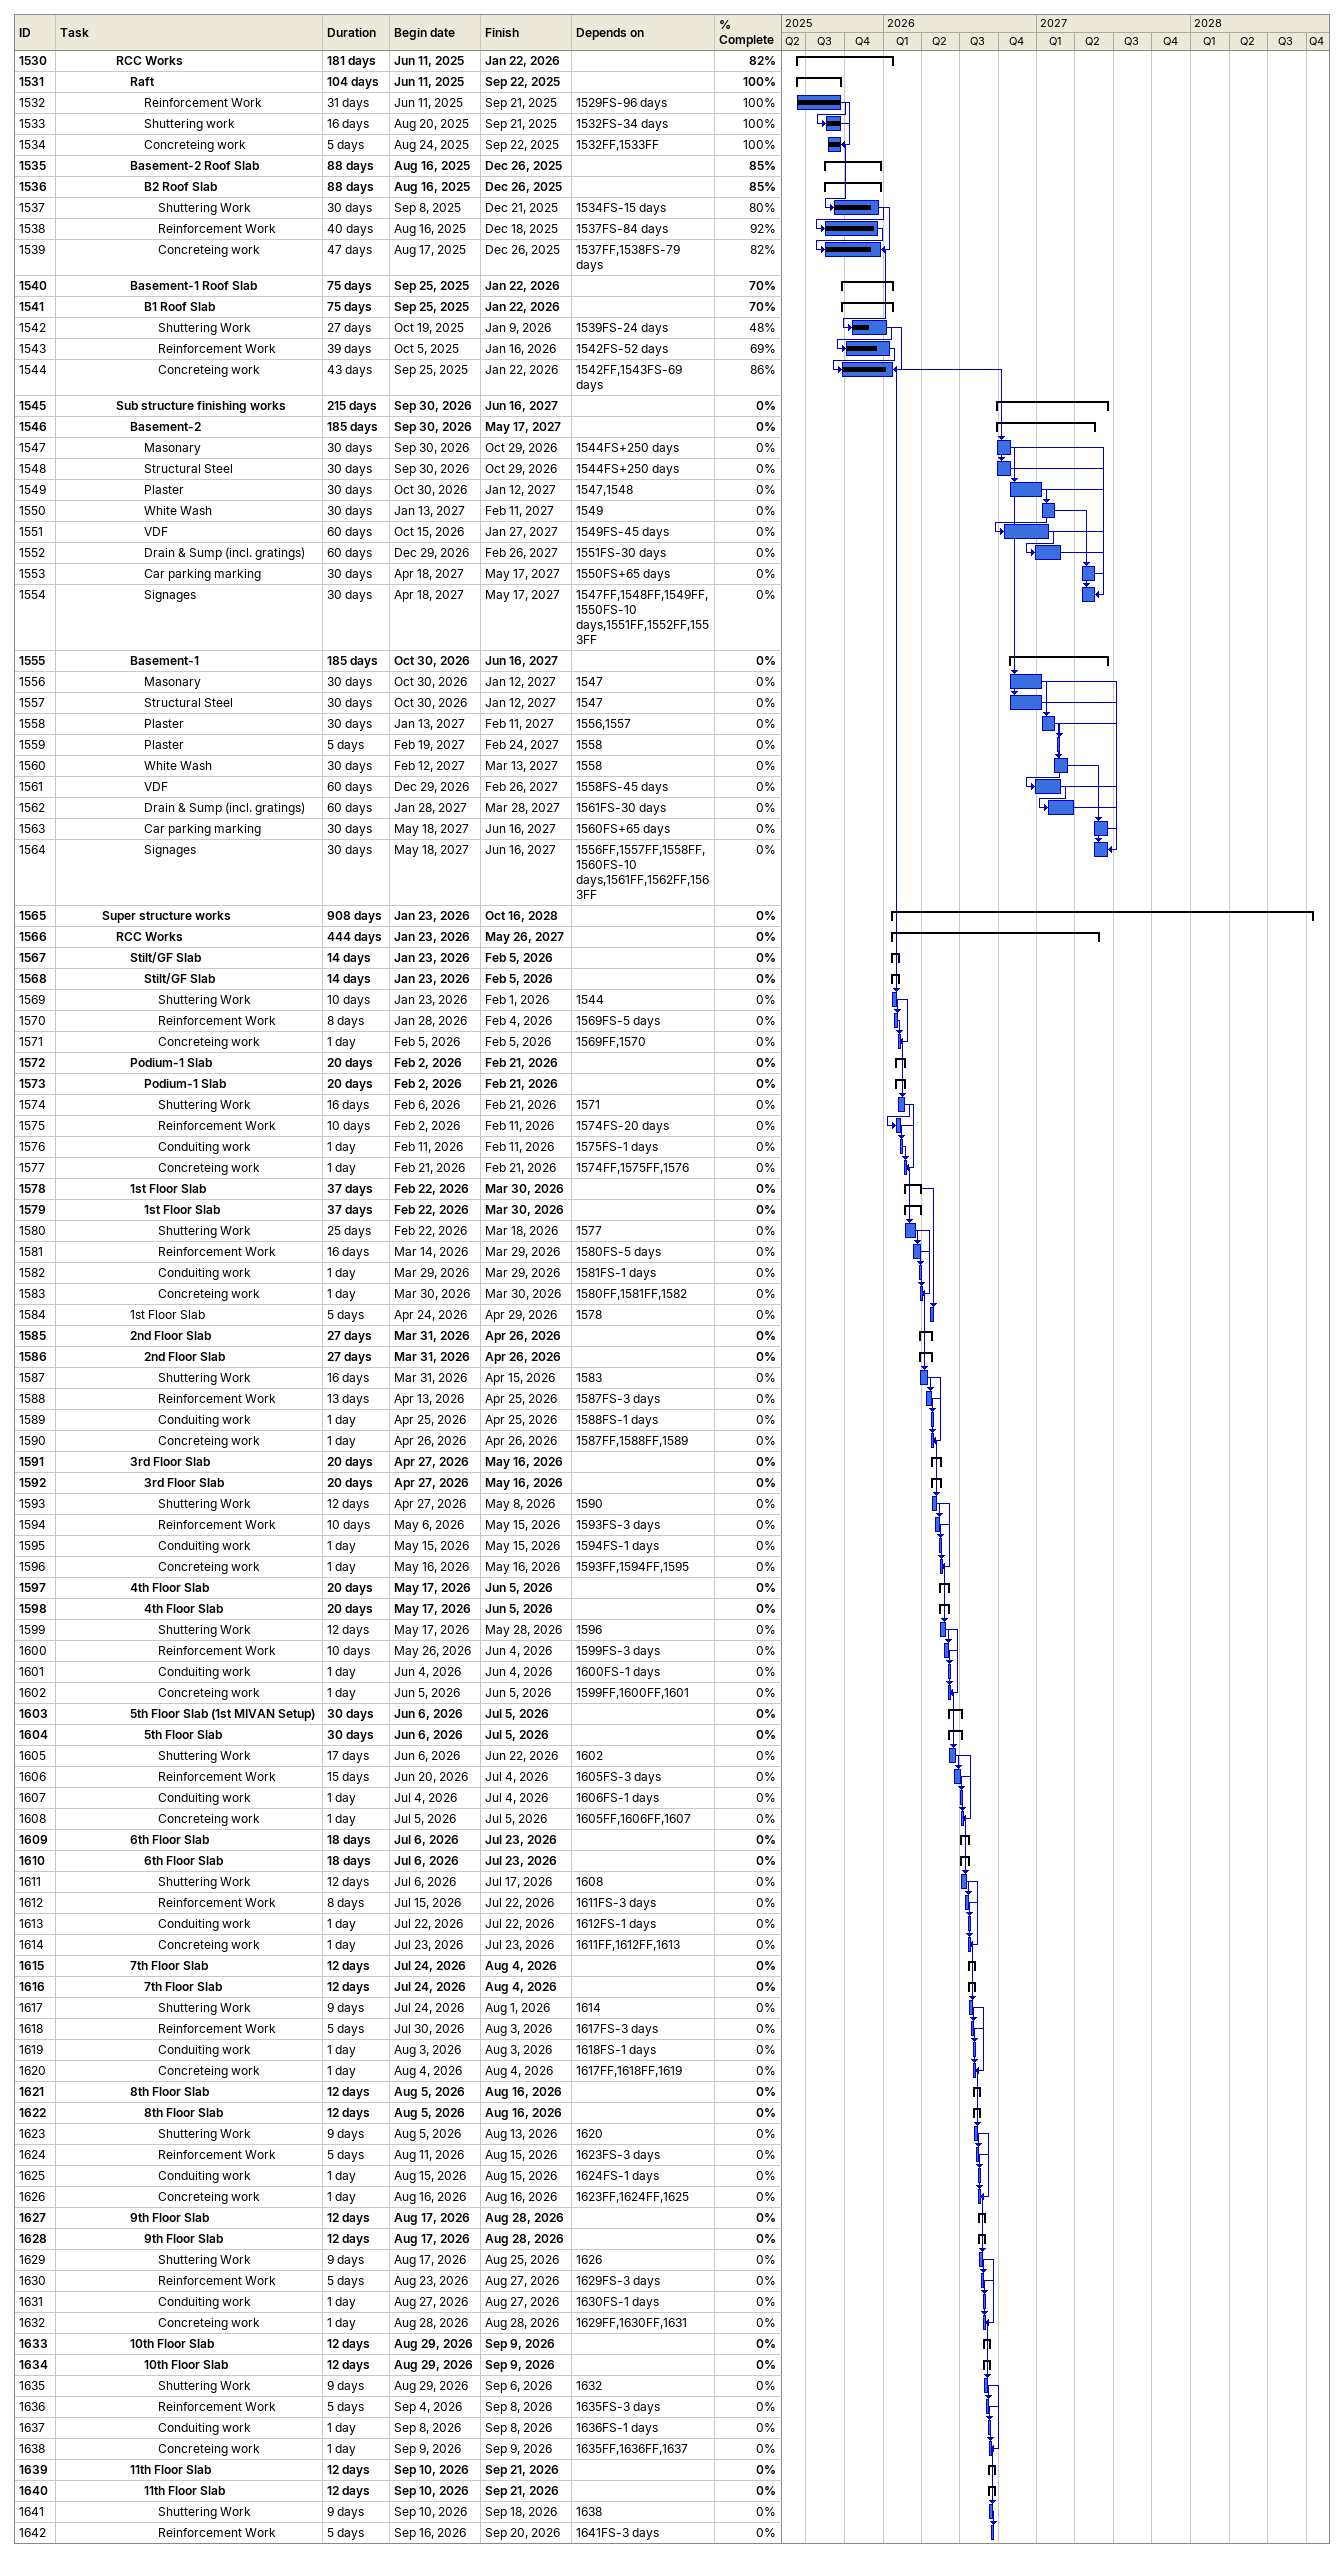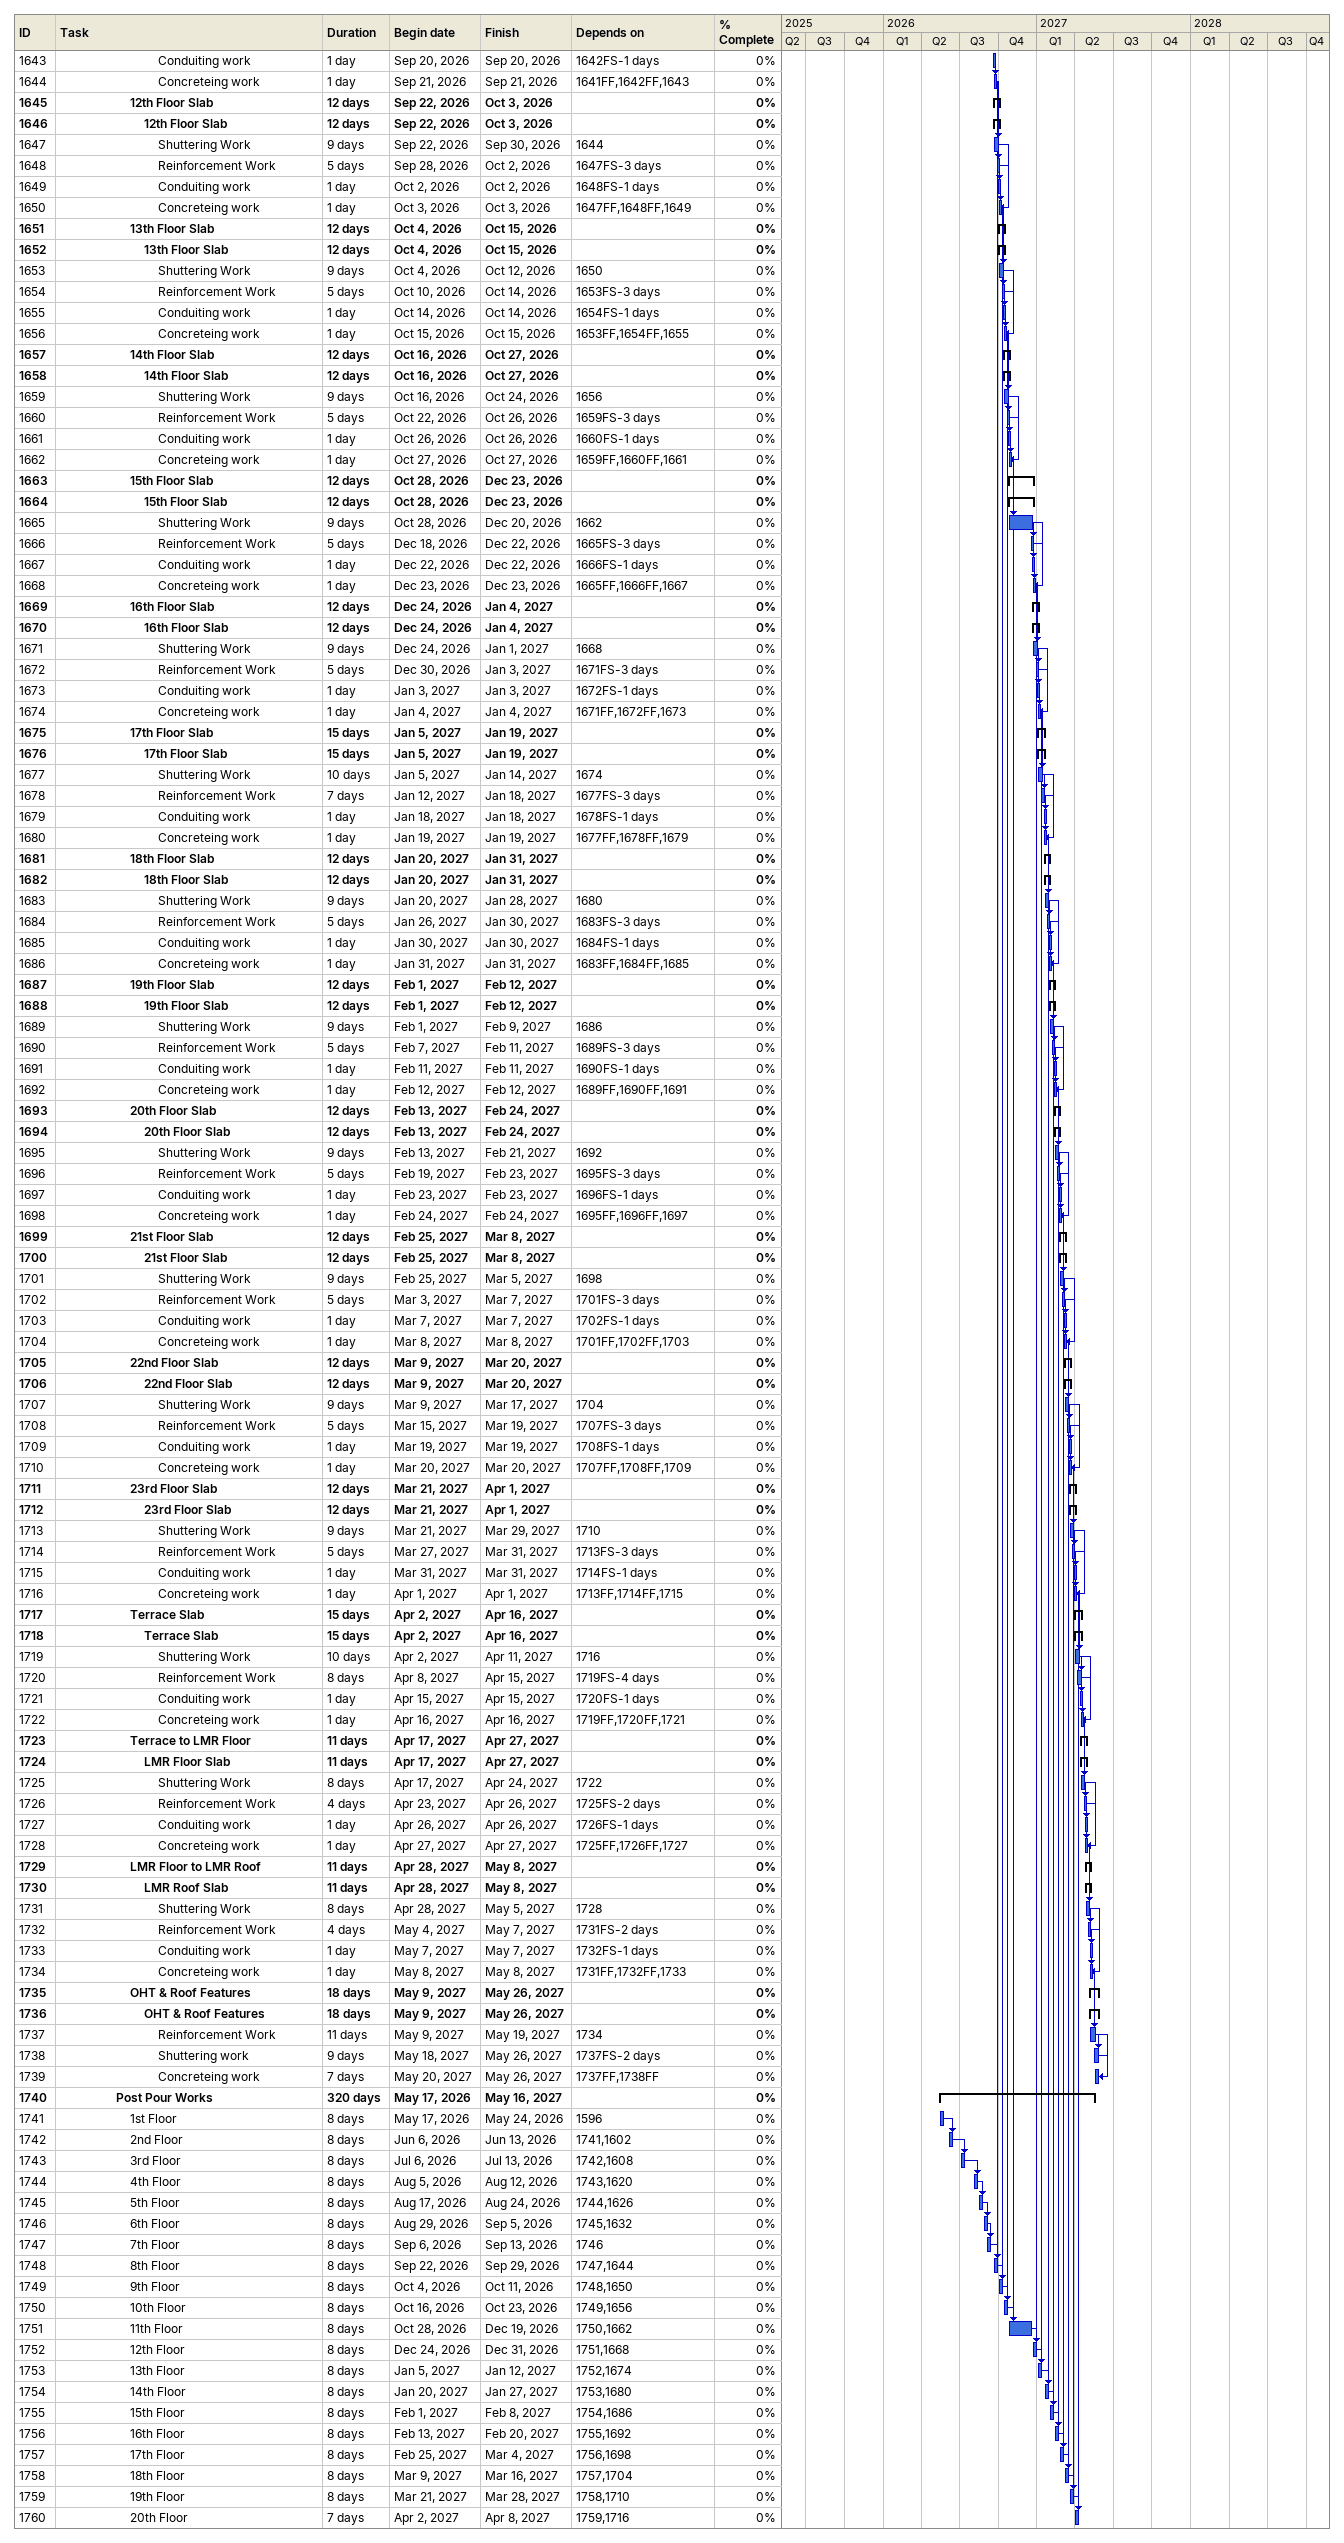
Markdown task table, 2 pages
| ID | Level | Task | Duration | Start | Finish | Predecessors | % complete |
|---|---|---|---|---|---|---|---|
| 1530 | 5 | **RCC Works** | 181d | 2025-06-11 | 2026-01-22 |  | 82 |
| 1531 | 6 | **Raft** | 104d | 2025-06-11 | 2025-09-22 |  | 100 |
| 1532 | 7 | Reinforcement Work | 31d | 2025-06-11 | 2025-09-21 | 1529FS-96d | 100 |
| 1533 | 7 | Shuttering work | 16d | 2025-08-20 | 2025-09-21 | 1532FS-34d | 100 |
| 1534 | 7 | Concreteing work | 5d | 2025-08-24 | 2025-09-22 | 1532FF, 1533FF | 100 |
| 1535 | 6 | **Basement-2 Roof Slab** | 88d | 2025-08-16 | 2025-12-26 |  | 85 |
| 1536 | 7 | **B2 Roof Slab** | 88d | 2025-08-16 | 2025-12-26 |  | 85 |
| 1537 | 8 | Shuttering Work | 30d | 2025-09-08 | 2025-12-21 | 1534FS-15d | 80 |
| 1538 | 8 | Reinforcement Work | 40d | 2025-08-16 | 2025-12-18 | 1537FS-84d | 92 |
| 1539 | 8 | Concreteing work | 47d | 2025-08-17 | 2025-12-26 | 1537FF, 1538FS-79d | 82 |
| 1540 | 6 | **Basement-1 Roof Slab** | 75d | 2025-09-25 | 2026-01-22 |  | 70 |
| 1541 | 7 | **B1 Roof Slab** | 75d | 2025-09-25 | 2026-01-22 |  | 70 |
| 1542 | 8 | Shuttering Work | 27d | 2025-10-19 | 2026-01-09 | 1539FS-24d | 48 |
| 1543 | 8 | Reinforcement Work | 39d | 2025-10-05 | 2026-01-16 | 1542FS-52d | 69 |
| 1544 | 8 | Concreteing work | 43d | 2025-09-25 | 2026-01-22 | 1542FF, 1543FS-69d | 86 |
| 1545 | 5 | **Sub structure finishing works** | 215d | 2026-09-30 | 2027-06-16 |  | 0 |
| 1546 | 6 | **Basement-2** | 185d | 2026-09-30 | 2027-05-17 |  | 0 |
| 1547 | 7 | Masonary | 30d | 2026-09-30 | 2026-10-29 | 1544FS+250d | 0 |
| 1548 | 7 | Structural Steel | 30d | 2026-09-30 | 2026-10-29 | 1544FS+250d | 0 |
| 1549 | 7 | Plaster | 30d | 2026-10-30 | 2027-01-12 | 1547, 1548 | 0 |
| 1550 | 7 | White Wash | 30d | 2027-01-13 | 2027-02-11 | 1549 | 0 |
| 1551 | 7 | VDF | 60d | 2026-10-15 | 2027-01-27 | 1549FS-45d | 0 |
| 1552 | 7 | Drain & Sump (incl. gratings) | 60d | 2026-12-29 | 2027-02-26 | 1551FS-30d | 0 |
| 1553 | 7 | Car parking marking | 30d | 2027-04-18 | 2027-05-17 | 1550FS+65d | 0 |
| 1554 | 7 | Signages | 30d | 2027-04-18 | 2027-05-17 | 1547FF, 1548FF, 1549FF, 1550FS-10d, 1551FF, 1552FF, 1553FF | 0 |
| 1555 | 6 | **Basement-1** | 185d | 2026-10-30 | 2027-06-16 |  | 0 |
| 1556 | 7 | Masonary | 30d | 2026-10-30 | 2027-01-12 | 1547 | 0 |
| 1557 | 7 | Structural Steel | 30d | 2026-10-30 | 2027-01-12 | 1547 | 0 |
| 1558 | 7 | Plaster | 30d | 2027-01-13 | 2027-02-11 | 1556, 1557 | 0 |
| 1559 | 7 | Plaster | 5d | 2027-02-19 | 2027-02-24 | 1558 | 0 |
| 1560 | 7 | White Wash | 30d | 2027-02-12 | 2027-03-13 | 1558 | 0 |
| 1561 | 7 | VDF | 60d | 2026-12-29 | 2027-02-26 | 1558FS-45d | 0 |
| 1562 | 7 | Drain & Sump (incl. gratings) | 60d | 2027-01-28 | 2027-03-28 | 1561FS-30d | 0 |
| 1563 | 7 | Car parking marking | 30d | 2027-05-18 | 2027-06-16 | 1560FS+65d | 0 |
| 1564 | 7 | Signages | 30d | 2027-05-18 | 2027-06-16 | 1556FF, 1557FF, 1558FF, 1560FS-10d, 1561FF, 1562FF, 1563FF | 0 |
| 1565 | 4 | **Super structure works** | 908d | 2026-01-23 | 2028-10-16 |  | 0 |
| 1566 | 5 | **RCC Works** | 444d | 2026-01-23 | 2027-05-26 |  | 0 |
| 1567 | 6 | **Stilt/GF Slab** | 14d | 2026-01-23 | 2026-02-05 |  | 0 |
| 1568 | 7 | **Stilt/GF Slab** | 14d | 2026-01-23 | 2026-02-05 |  | 0 |
| 1569 | 8 | Shuttering Work | 10d | 2026-01-23 | 2026-02-01 | 1544 | 0 |
| 1570 | 8 | Reinforcement Work | 8d | 2026-01-28 | 2026-02-04 | 1569FS-5d | 0 |
| 1571 | 8 | Concreteing work | 1d | 2026-02-05 | 2026-02-05 | 1569FF, 1570 | 0 |
| 1572 | 6 | **Podium-1 Slab** | 20d | 2026-02-02 | 2026-02-21 |  | 0 |
| 1573 | 7 | **Podium-1 Slab** | 20d | 2026-02-02 | 2026-02-21 |  | 0 |
| 1574 | 8 | Shuttering Work | 16d | 2026-02-06 | 2026-02-21 | 1571 | 0 |
| 1575 | 8 | Reinforcement Work | 10d | 2026-02-02 | 2026-02-11 | 1574FS-20d | 0 |
| 1576 | 8 | Conduiting work | 1d | 2026-02-11 | 2026-02-11 | 1575FS-1d | 0 |
| 1577 | 8 | Concreteing work | 1d | 2026-02-21 | 2026-02-21 | 1574FF, 1575FF, 1576 | 0 |
| 1578 | 6 | **1st Floor Slab** | 37d | 2026-02-22 | 2026-03-30 |  | 0 |
| 1579 | 7 | **1st Floor Slab** | 37d | 2026-02-22 | 2026-03-30 |  | 0 |
| 1580 | 8 | Shuttering Work | 25d | 2026-02-22 | 2026-03-18 | 1577 | 0 |
| 1581 | 8 | Reinforcement Work | 16d | 2026-03-14 | 2026-03-29 | 1580FS-5d | 0 |
| 1582 | 8 | Conduiting work | 1d | 2026-03-29 | 2026-03-29 | 1581FS-1d | 0 |
| 1583 | 8 | Concreteing work | 1d | 2026-03-30 | 2026-03-30 | 1580FF, 1581FF, 1582 | 0 |
| 1584 | 6 | 1st Floor Slab | 5d | 2026-04-24 | 2026-04-29 | 1578 | 0 |
| 1585 | 6 | **2nd Floor Slab** | 27d | 2026-03-31 | 2026-04-26 |  | 0 |
| 1586 | 7 | **2nd Floor Slab** | 27d | 2026-03-31 | 2026-04-26 |  | 0 |
| 1587 | 8 | Shuttering Work | 16d | 2026-03-31 | 2026-04-15 | 1583 | 0 |
| 1588 | 8 | Reinforcement Work | 13d | 2026-04-13 | 2026-04-25 | 1587FS-3d | 0 |
| 1589 | 8 | Conduiting work | 1d | 2026-04-25 | 2026-04-25 | 1588FS-1d | 0 |
| 1590 | 8 | Concreteing work | 1d | 2026-04-26 | 2026-04-26 | 1587FF, 1588FF, 1589 | 0 |
| 1591 | 6 | **3rd Floor Slab** | 20d | 2026-04-27 | 2026-05-16 |  | 0 |
| 1592 | 7 | **3rd Floor Slab** | 20d | 2026-04-27 | 2026-05-16 |  | 0 |
| 1593 | 8 | Shuttering Work | 12d | 2026-04-27 | 2026-05-08 | 1590 | 0 |
| 1594 | 8 | Reinforcement Work | 10d | 2026-05-06 | 2026-05-15 | 1593FS-3d | 0 |
| 1595 | 8 | Conduiting work | 1d | 2026-05-15 | 2026-05-15 | 1594FS-1d | 0 |
| 1596 | 8 | Concreteing work | 1d | 2026-05-16 | 2026-05-16 | 1593FF, 1594FF, 1595 | 0 |
| 1597 | 6 | **4th Floor Slab** | 20d | 2026-05-17 | 2026-06-05 |  | 0 |
| 1598 | 7 | **4th Floor Slab** | 20d | 2026-05-17 | 2026-06-05 |  | 0 |
| 1599 | 8 | Shuttering Work | 12d | 2026-05-17 | 2026-05-28 | 1596 | 0 |
| 1600 | 8 | Reinforcement Work | 10d | 2026-05-26 | 2026-06-04 | 1599FS-3d | 0 |
| 1601 | 8 | Conduiting work | 1d | 2026-06-04 | 2026-06-04 | 1600FS-1d | 0 |
| 1602 | 8 | Concreteing work | 1d | 2026-06-05 | 2026-06-05 | 1599FF, 1600FF, 1601 | 0 |
| 1603 | 6 | **5th Floor Slab (1st MIVAN Setup)** | 30d | 2026-06-06 | 2026-07-05 |  | 0 |
| 1604 | 7 | **5th Floor Slab** | 30d | 2026-06-06 | 2026-07-05 |  | 0 |
| 1605 | 8 | Shuttering Work | 17d | 2026-06-06 | 2026-06-22 | 1602 | 0 |
| 1606 | 8 | Reinforcement Work | 15d | 2026-06-20 | 2026-07-04 | 1605FS-3d | 0 |
| 1607 | 8 | Conduiting work | 1d | 2026-07-04 | 2026-07-04 | 1606FS-1d | 0 |
| 1608 | 8 | Concreteing work | 1d | 2026-07-05 | 2026-07-05 | 1605FF, 1606FF, 1607 | 0 |
| 1609 | 6 | **6th Floor Slab** | 18d | 2026-07-06 | 2026-07-23 |  | 0 |
| 1610 | 7 | **6th Floor Slab** | 18d | 2026-07-06 | 2026-07-23 |  | 0 |
| 1611 | 8 | Shuttering Work | 12d | 2026-07-06 | 2026-07-17 | 1608 | 0 |
| 1612 | 8 | Reinforcement Work | 8d | 2026-07-15 | 2026-07-22 | 1611FS-3d | 0 |
| 1613 | 8 | Conduiting work | 1d | 2026-07-22 | 2026-07-22 | 1612FS-1d | 0 |
| 1614 | 8 | Concreteing work | 1d | 2026-07-23 | 2026-07-23 | 1611FF, 1612FF, 1613 | 0 |
| 1615 | 6 | **7th Floor Slab** | 12d | 2026-07-24 | 2026-08-04 |  | 0 |
| 1616 | 7 | **7th Floor Slab** | 12d | 2026-07-24 | 2026-08-04 |  | 0 |
| 1617 | 8 | Shuttering Work | 9d | 2026-07-24 | 2026-08-01 | 1614 | 0 |
| 1618 | 8 | Reinforcement Work | 5d | 2026-07-30 | 2026-08-03 | 1617FS-3d | 0 |
| 1619 | 8 | Conduiting work | 1d | 2026-08-03 | 2026-08-03 | 1618FS-1d | 0 |
| 1620 | 8 | Concreteing work | 1d | 2026-08-04 | 2026-08-04 | 1617FF, 1618FF, 1619 | 0 |
| 1621 | 6 | **8th Floor Slab** | 12d | 2026-08-05 | 2026-08-16 |  | 0 |
| 1622 | 7 | **8th Floor Slab** | 12d | 2026-08-05 | 2026-08-16 |  | 0 |
| 1623 | 8 | Shuttering Work | 9d | 2026-08-05 | 2026-08-13 | 1620 | 0 |
| 1624 | 8 | Reinforcement Work | 5d | 2026-08-11 | 2026-08-15 | 1623FS-3d | 0 |
| 1625 | 8 | Conduiting work | 1d | 2026-08-15 | 2026-08-15 | 1624FS-1d | 0 |
| 1626 | 8 | Concreteing work | 1d | 2026-08-16 | 2026-08-16 | 1623FF, 1624FF, 1625 | 0 |
| 1627 | 6 | **9th Floor Slab** | 12d | 2026-08-17 | 2026-08-28 |  | 0 |
| 1628 | 7 | **9th Floor Slab** | 12d | 2026-08-17 | 2026-08-28 |  | 0 |
| 1629 | 8 | Shuttering Work | 9d | 2026-08-17 | 2026-08-25 | 1626 | 0 |
| 1630 | 8 | Reinforcement Work | 5d | 2026-08-23 | 2026-08-27 | 1629FS-3d | 0 |
| 1631 | 8 | Conduiting work | 1d | 2026-08-27 | 2026-08-27 | 1630FS-1d | 0 |
| 1632 | 8 | Concreteing work | 1d | 2026-08-28 | 2026-08-28 | 1629FF, 1630FF, 1631 | 0 |
| 1633 | 6 | **10th Floor Slab** | 12d | 2026-08-29 | 2026-09-09 |  | 0 |
| 1634 | 7 | **10th Floor Slab** | 12d | 2026-08-29 | 2026-09-09 |  | 0 |
| 1635 | 8 | Shuttering Work | 9d | 2026-08-29 | 2026-09-06 | 1632 | 0 |
| 1636 | 8 | Reinforcement Work | 5d | 2026-09-04 | 2026-09-08 | 1635FS-3d | 0 |
| 1637 | 8 | Conduiting work | 1d | 2026-09-08 | 2026-09-08 | 1636FS-1d | 0 |
| 1638 | 8 | Concreteing work | 1d | 2026-09-09 | 2026-09-09 | 1635FF, 1636FF, 1637 | 0 |
| 1639 | 6 | **11th Floor Slab** | 12d | 2026-09-10 | 2026-09-21 |  | 0 |
| 1640 | 7 | **11th Floor Slab** | 12d | 2026-09-10 | 2026-09-21 |  | 0 |
| 1641 | 8 | Shuttering Work | 9d | 2026-09-10 | 2026-09-18 | 1638 | 0 |
| 1642 | 8 | Reinforcement Work | 5d | 2026-09-16 | 2026-09-20 | 1641FS-3d | 0 |
| 1643 | 8 | Conduiting work | 1d | 2026-09-20 | 2026-09-20 | 1642FS-1d | 0 |
| 1644 | 8 | Concreteing work | 1d | 2026-09-21 | 2026-09-21 | 1641FF, 1642FF, 1643 | 0 |
| 1645 | 6 | **12th Floor Slab** | 12d | 2026-09-22 | 2026-10-03 |  | 0 |
| 1646 | 7 | **12th Floor Slab** | 12d | 2026-09-22 | 2026-10-03 |  | 0 |
| 1647 | 8 | Shuttering Work | 9d | 2026-09-22 | 2026-09-30 | 1644 | 0 |
| 1648 | 8 | Reinforcement Work | 5d | 2026-09-28 | 2026-10-02 | 1647FS-3d | 0 |
| 1649 | 8 | Conduiting work | 1d | 2026-10-02 | 2026-10-02 | 1648FS-1d | 0 |
| 1650 | 8 | Concreteing work | 1d | 2026-10-03 | 2026-10-03 | 1647FF, 1648FF, 1649 | 0 |
| 1651 | 6 | **13th Floor Slab** | 12d | 2026-10-04 | 2026-10-15 |  | 0 |
| 1652 | 7 | **13th Floor Slab** | 12d | 2026-10-04 | 2026-10-15 |  | 0 |
| 1653 | 8 | Shuttering Work | 9d | 2026-10-04 | 2026-10-12 | 1650 | 0 |
| 1654 | 8 | Reinforcement Work | 5d | 2026-10-10 | 2026-10-14 | 1653FS-3d | 0 |
| 1655 | 8 | Conduiting work | 1d | 2026-10-14 | 2026-10-14 | 1654FS-1d | 0 |
| 1656 | 8 | Concreteing work | 1d | 2026-10-15 | 2026-10-15 | 1653FF, 1654FF, 1655 | 0 |
| 1657 | 6 | **14th Floor Slab** | 12d | 2026-10-16 | 2026-10-27 |  | 0 |
| 1658 | 7 | **14th Floor Slab** | 12d | 2026-10-16 | 2026-10-27 |  | 0 |
| 1659 | 8 | Shuttering Work | 9d | 2026-10-16 | 2026-10-24 | 1656 | 0 |
| 1660 | 8 | Reinforcement Work | 5d | 2026-10-22 | 2026-10-26 | 1659FS-3d | 0 |
| 1661 | 8 | Conduiting work | 1d | 2026-10-26 | 2026-10-26 | 1660FS-1d | 0 |
| 1662 | 8 | Concreteing work | 1d | 2026-10-27 | 2026-10-27 | 1659FF, 1660FF, 1661 | 0 |
| 1663 | 6 | **15th Floor Slab** | 12d | 2026-10-28 | 2026-12-23 |  | 0 |
| 1664 | 7 | **15th Floor Slab** | 12d | 2026-10-28 | 2026-12-23 |  | 0 |
| 1665 | 8 | Shuttering Work | 9d | 2026-10-28 | 2026-12-20 | 1662 | 0 |
| 1666 | 8 | Reinforcement Work | 5d | 2026-12-18 | 2026-12-22 | 1665FS-3d | 0 |
| 1667 | 8 | Conduiting work | 1d | 2026-12-22 | 2026-12-22 | 1666FS-1d | 0 |
| 1668 | 8 | Concreteing work | 1d | 2026-12-23 | 2026-12-23 | 1665FF, 1666FF, 1667 | 0 |
| 1669 | 6 | **16th Floor Slab** | 12d | 2026-12-24 | 2027-01-04 |  | 0 |
| 1670 | 7 | **16th Floor Slab** | 12d | 2026-12-24 | 2027-01-04 |  | 0 |
| 1671 | 8 | Shuttering Work | 9d | 2026-12-24 | 2027-01-01 | 1668 | 0 |
| 1672 | 8 | Reinforcement Work | 5d | 2026-12-30 | 2027-01-03 | 1671FS-3d | 0 |
| 1673 | 8 | Conduiting work | 1d | 2027-01-03 | 2027-01-03 | 1672FS-1d | 0 |
| 1674 | 8 | Concreteing work | 1d | 2027-01-04 | 2027-01-04 | 1671FF, 1672FF, 1673 | 0 |
| 1675 | 6 | **17th Floor Slab** | 15d | 2027-01-05 | 2027-01-19 |  | 0 |
| 1676 | 7 | **17th Floor Slab** | 15d | 2027-01-05 | 2027-01-19 |  | 0 |
| 1677 | 8 | Shuttering Work | 10d | 2027-01-05 | 2027-01-14 | 1674 | 0 |
| 1678 | 8 | Reinforcement Work | 7d | 2027-01-12 | 2027-01-18 | 1677FS-3d | 0 |
| 1679 | 8 | Conduiting work | 1d | 2027-01-18 | 2027-01-18 | 1678FS-1d | 0 |
| 1680 | 8 | Concreteing work | 1d | 2027-01-19 | 2027-01-19 | 1677FF, 1678FF, 1679 | 0 |
| 1681 | 6 | **18th Floor Slab** | 12d | 2027-01-20 | 2027-01-31 |  | 0 |
| 1682 | 7 | **18th Floor Slab** | 12d | 2027-01-20 | 2027-01-31 |  | 0 |
| 1683 | 8 | Shuttering Work | 9d | 2027-01-20 | 2027-01-28 | 1680 | 0 |
| 1684 | 8 | Reinforcement Work | 5d | 2027-01-26 | 2027-01-30 | 1683FS-3d | 0 |
| 1685 | 8 | Conduiting work | 1d | 2027-01-30 | 2027-01-30 | 1684FS-1d | 0 |
| 1686 | 8 | Concreteing work | 1d | 2027-01-31 | 2027-01-31 | 1683FF, 1684FF, 1685 | 0 |
| 1687 | 6 | **19th Floor Slab** | 12d | 2027-02-01 | 2027-02-12 |  | 0 |
| 1688 | 7 | **19th Floor Slab** | 12d | 2027-02-01 | 2027-02-12 |  | 0 |
| 1689 | 8 | Shuttering Work | 9d | 2027-02-01 | 2027-02-09 | 1686 | 0 |
| 1690 | 8 | Reinforcement Work | 5d | 2027-02-07 | 2027-02-11 | 1689FS-3d | 0 |
| 1691 | 8 | Conduiting work | 1d | 2027-02-11 | 2027-02-11 | 1690FS-1d | 0 |
| 1692 | 8 | Concreteing work | 1d | 2027-02-12 | 2027-02-12 | 1689FF, 1690FF, 1691 | 0 |
| 1693 | 6 | **20th Floor Slab** | 12d | 2027-02-13 | 2027-02-24 |  | 0 |
| 1694 | 7 | **20th Floor Slab** | 12d | 2027-02-13 | 2027-02-24 |  | 0 |
| 1695 | 8 | Shuttering Work | 9d | 2027-02-13 | 2027-02-21 | 1692 | 0 |
| 1696 | 8 | Reinforcement Work | 5d | 2027-02-19 | 2027-02-23 | 1695FS-3d | 0 |
| 1697 | 8 | Conduiting work | 1d | 2027-02-23 | 2027-02-23 | 1696FS-1d | 0 |
| 1698 | 8 | Concreteing work | 1d | 2027-02-24 | 2027-02-24 | 1695FF, 1696FF, 1697 | 0 |
| 1699 | 6 | **21st Floor Slab** | 12d | 2027-02-25 | 2027-03-08 |  | 0 |
| 1700 | 7 | **21st Floor Slab** | 12d | 2027-02-25 | 2027-03-08 |  | 0 |
| 1701 | 8 | Shuttering Work | 9d | 2027-02-25 | 2027-03-05 | 1698 | 0 |
| 1702 | 8 | Reinforcement Work | 5d | 2027-03-03 | 2027-03-07 | 1701FS-3d | 0 |
| 1703 | 8 | Conduiting work | 1d | 2027-03-07 | 2027-03-07 | 1702FS-1d | 0 |
| 1704 | 8 | Concreteing work | 1d | 2027-03-08 | 2027-03-08 | 1701FF, 1702FF, 1703 | 0 |
| 1705 | 6 | **22nd Floor Slab** | 12d | 2027-03-09 | 2027-03-20 |  | 0 |
| 1706 | 7 | **22nd Floor Slab** | 12d | 2027-03-09 | 2027-03-20 |  | 0 |
| 1707 | 8 | Shuttering Work | 9d | 2027-03-09 | 2027-03-17 | 1704 | 0 |
| 1708 | 8 | Reinforcement Work | 5d | 2027-03-15 | 2027-03-19 | 1707FS-3d | 0 |
| 1709 | 8 | Conduiting work | 1d | 2027-03-19 | 2027-03-19 | 1708FS-1d | 0 |
| 1710 | 8 | Concreteing work | 1d | 2027-03-20 | 2027-03-20 | 1707FF, 1708FF, 1709 | 0 |
| 1711 | 6 | **23rd Floor Slab** | 12d | 2027-03-21 | 2027-04-01 |  | 0 |
| 1712 | 7 | **23rd Floor Slab** | 12d | 2027-03-21 | 2027-04-01 |  | 0 |
| 1713 | 8 | Shuttering Work | 9d | 2027-03-21 | 2027-03-29 | 1710 | 0 |
| 1714 | 8 | Reinforcement Work | 5d | 2027-03-27 | 2027-03-31 | 1713FS-3d | 0 |
| 1715 | 8 | Conduiting work | 1d | 2027-03-31 | 2027-03-31 | 1714FS-1d | 0 |
| 1716 | 8 | Concreteing work | 1d | 2027-04-01 | 2027-04-01 | 1713FF, 1714FF, 1715 | 0 |
| 1717 | 6 | **Terrace Slab** | 15d | 2027-04-02 | 2027-04-16 |  | 0 |
| 1718 | 7 | **Terrace Slab** | 15d | 2027-04-02 | 2027-04-16 |  | 0 |
| 1719 | 8 | Shuttering Work | 10d | 2027-04-02 | 2027-04-11 | 1716 | 0 |
| 1720 | 8 | Reinforcement Work | 8d | 2027-04-08 | 2027-04-15 | 1719FS-4d | 0 |
| 1721 | 8 | Conduiting work | 1d | 2027-04-15 | 2027-04-15 | 1720FS-1d | 0 |
| 1722 | 8 | Concreteing work | 1d | 2027-04-16 | 2027-04-16 | 1719FF, 1720FF, 1721 | 0 |
| 1723 | 6 | **Terrace to LMR Floor** | 11d | 2027-04-17 | 2027-04-27 |  | 0 |
| 1724 | 7 | **LMR Floor Slab** | 11d | 2027-04-17 | 2027-04-27 |  | 0 |
| 1725 | 8 | Shuttering Work | 8d | 2027-04-17 | 2027-04-24 | 1722 | 0 |
| 1726 | 8 | Reinforcement Work | 4d | 2027-04-23 | 2027-04-26 | 1725FS-2d | 0 |
| 1727 | 8 | Conduiting work | 1d | 2027-04-26 | 2027-04-26 | 1726FS-1d | 0 |
| 1728 | 8 | Concreteing work | 1d | 2027-04-27 | 2027-04-27 | 1725FF, 1726FF, 1727 | 0 |
| 1729 | 6 | **LMR Floor to LMR Roof** | 11d | 2027-04-28 | 2027-05-08 |  | 0 |
| 1730 | 7 | **LMR Roof Slab** | 11d | 2027-04-28 | 2027-05-08 |  | 0 |
| 1731 | 8 | Shuttering Work | 8d | 2027-04-28 | 2027-05-05 | 1728 | 0 |
| 1732 | 8 | Reinforcement Work | 4d | 2027-05-04 | 2027-05-07 | 1731FS-2d | 0 |
| 1733 | 8 | Conduiting work | 1d | 2027-05-07 | 2027-05-07 | 1732FS-1d | 0 |
| 1734 | 8 | Concreteing work | 1d | 2027-05-08 | 2027-05-08 | 1731FF, 1732FF, 1733 | 0 |
| 1735 | 6 | **OHT & Roof Features** | 18d | 2027-05-09 | 2027-05-26 |  | 0 |
| 1736 | 7 | **OHT & Roof Features** | 18d | 2027-05-09 | 2027-05-26 |  | 0 |
| 1737 | 8 | Reinforcement Work | 11d | 2027-05-09 | 2027-05-19 | 1734 | 0 |
| 1738 | 8 | Shuttering work | 9d | 2027-05-18 | 2027-05-26 | 1737FS-2d | 0 |
| 1739 | 8 | Concreteing work | 7d | 2027-05-20 | 2027-05-26 | 1737FF, 1738FF | 0 |
| 1740 | 5 | **Post Pour Works** | 320d | 2026-05-17 | 2027-05-16 |  | 0 |
| 1741 | 6 | 1st Floor | 8d | 2026-05-17 | 2026-05-24 | 1596 | 0 |
| 1742 | 6 | 2nd Floor | 8d | 2026-06-06 | 2026-06-13 | 1741, 1602 | 0 |
| 1743 | 6 | 3rd Floor | 8d | 2026-07-06 | 2026-07-13 | 1742, 1608 | 0 |
| 1744 | 6 | 4th Floor | 8d | 2026-08-05 | 2026-08-12 | 1743, 1620 | 0 |
| 1745 | 6 | 5th Floor | 8d | 2026-08-17 | 2026-08-24 | 1744, 1626 | 0 |
| 1746 | 6 | 6th Floor | 8d | 2026-08-29 | 2026-09-05 | 1745, 1632 | 0 |
| 1747 | 6 | 7th Floor | 8d | 2026-09-06 | 2026-09-13 | 1746 | 0 |
| 1748 | 6 | 8th Floor | 8d | 2026-09-22 | 2026-09-29 | 1747, 1644 | 0 |
| 1749 | 6 | 9th Floor | 8d | 2026-10-04 | 2026-10-11 | 1748, 1650 | 0 |
| 1750 | 6 | 10th Floor | 8d | 2026-10-16 | 2026-10-23 | 1749, 1656 | 0 |
| 1751 | 6 | 11th Floor | 8d | 2026-10-28 | 2026-12-19 | 1750, 1662 | 0 |
| 1752 | 6 | 12th Floor | 8d | 2026-12-24 | 2026-12-31 | 1751, 1668 | 0 |
| 1753 | 6 | 13th Floor | 8d | 2027-01-05 | 2027-01-12 | 1752, 1674 | 0 |
| 1754 | 6 | 14th Floor | 8d | 2027-01-20 | 2027-01-27 | 1753, 1680 | 0 |
| 1755 | 6 | 15th Floor | 8d | 2027-02-01 | 2027-02-08 | 1754, 1686 | 0 |
| 1756 | 6 | 16th Floor | 8d | 2027-02-13 | 2027-02-20 | 1755, 1692 | 0 |
| 1757 | 6 | 17th Floor | 8d | 2027-02-25 | 2027-03-04 | 1756, 1698 | 0 |
| 1758 | 6 | 18th Floor | 8d | 2027-03-09 | 2027-03-16 | 1757, 1704 | 0 |
| 1759 | 6 | 19th Floor | 8d | 2027-03-21 | 2027-03-28 | 1758, 1710 | 0 |
| 1760 | 6 | 20th Floor | 7d | 2027-04-02 | 2027-04-08 | 1759, 1716 | 0 |
